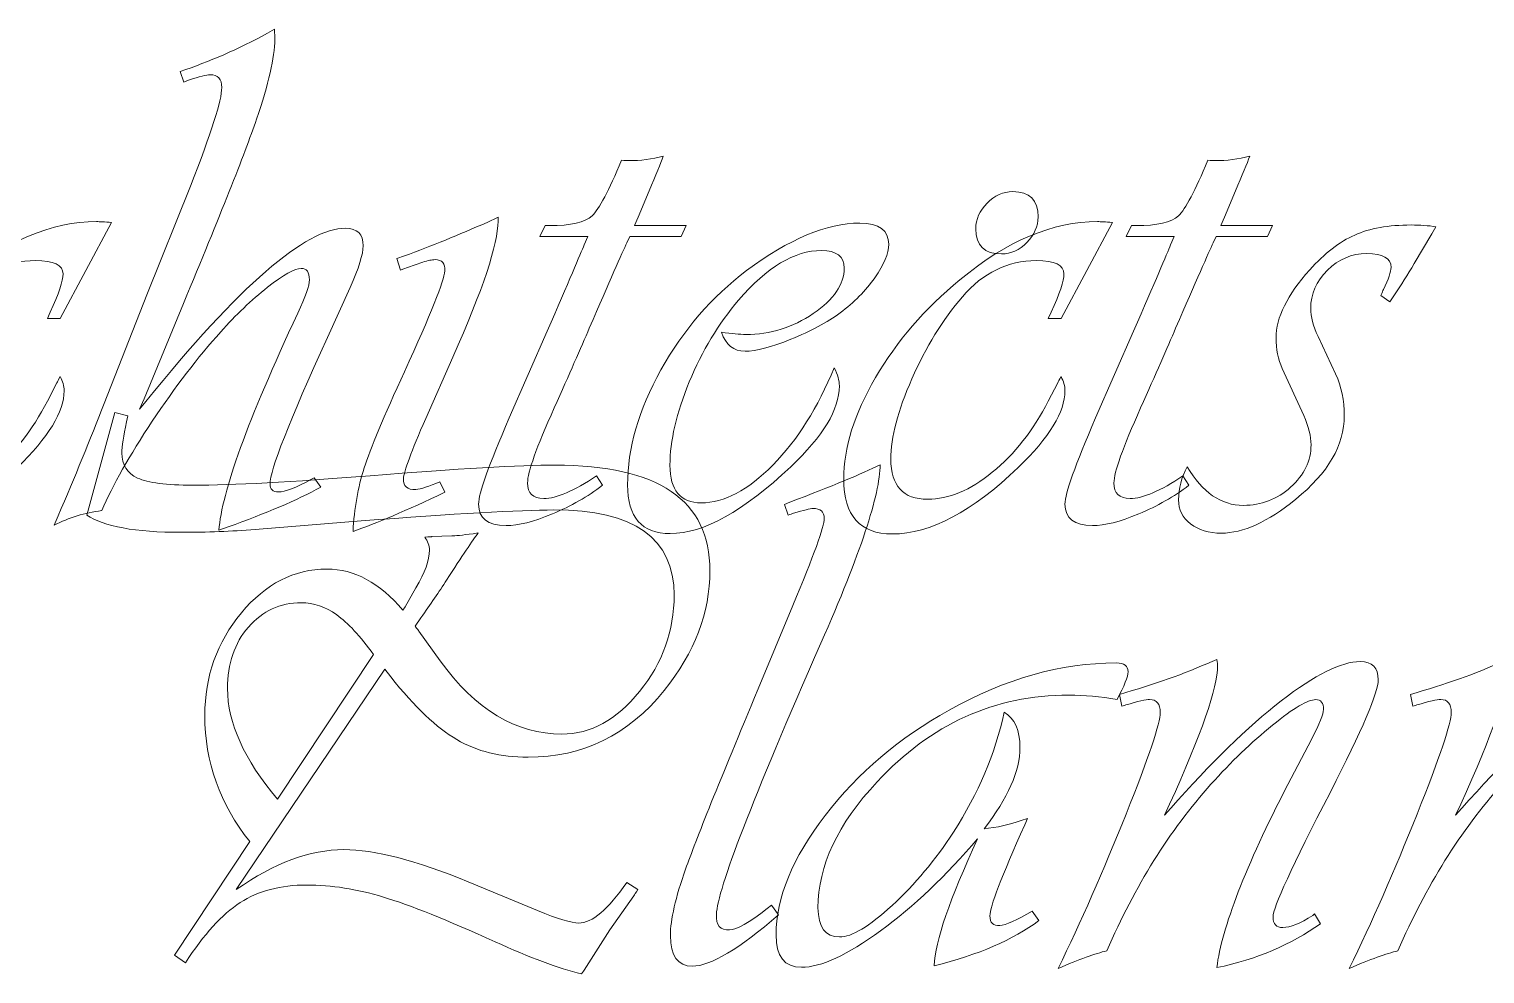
# Model space of a CAD drawing. Extents: x 846 to 947, y 421 to 797.
# Drawn here: x 931.377 to 931.88, y 741.987 to 742.313 of the extents above; entities that cross this region are included whole.
import ezdxf

# ---------------------------------------------------------------- set-up
doc = ezdxf.new("R2010")
doc.units = 0
doc.header["$MEASUREMENT"] = 0
doc.layers.add('Dim', color=252, linetype='CONTINUOUS', lineweight=0)
doc.layers.add('UG-Khartosha', color=252, linetype='CONTINUOUS', lineweight=20)

# ---------------------------------------------------------------- blocks, each defined once
blk = doc.blocks.new('fghty')
at = {"layer": 'UG-Khartosha'}
for points, knots in [([(-279.69381, -82.20987), (-279.69381, -82.20987), (-279.74771, -82.28977), (-279.74771, -82.28977), (-279.74771, -82.28977), (-279.73392, -82.28013), (-279.7209, -82.2753), (-279.70864, -82.2753), (-279.70864, -82.2753), (-279.69752, -82.2753), (-279.68251, -82.27919), (-279.66361, -82.28696), (-279.66361, -82.28696), (-279.66361, -82.28696), (-279.63842, -82.29741), (-279.63842, -82.29741), (-279.63842, -82.29741), (-279.6311, -82.30044), (-279.62613, -82.30193), (-279.62346, -82.30193), (-279.62346, -82.30193), (-279.61862, -82.30193), (-279.61283, -82.29705), (-279.60609, -82.28723), (-279.60609, -82.28723), (-279.60609, -82.28723), (-279.60198, -82.28977), (-279.60198, -82.28977), (-279.60198, -82.28977), (-279.60279, -82.29099), (-279.60329, -82.29176), (-279.60347, -82.29203), (-279.60347, -82.29203), (-279.60347, -82.29203), (-279.6122, -82.30446), (-279.6122, -82.30446), (-279.6122, -82.30446), (-279.6122, -82.30446), (-279.62065, -82.31771), (-279.62065, -82.31771), (-279.62065, -82.31771), (-279.62083, -82.31807), (-279.62147, -82.31893), (-279.62251, -82.32038), (-279.62251, -82.32038), (-279.63083, -82.31834), (-279.64127, -82.31446), (-279.6538, -82.30871), (-279.6538, -82.30871), (-279.6712, -82.30084), (-279.68468, -82.29542), (-279.69431, -82.29253), (-279.69431, -82.29253), (-279.70394, -82.28959), (-279.71321, -82.28814), (-279.72217, -82.28814), (-279.72217, -82.28814), (-279.73162, -82.28814), (-279.73962, -82.29026), (-279.74627, -82.29452), (-279.74627, -82.29452), (-279.75287, -82.29876), (-279.75951, -82.30604), (-279.76612, -82.3164), (-279.76612, -82.3164), (-279.76612, -82.3164), (-279.77009, -82.3136), (-279.77009, -82.3136), (-279.77009, -82.3136), (-279.77009, -82.3136), (-279.74283, -82.2724), (-279.74283, -82.2724), (-279.74283, -82.2724), (-279.75368, -82.25879), (-279.75911, -82.24355), (-279.75911, -82.22669), (-279.75911, -82.22669), (-279.75911, -82.21249), (-279.75468, -82.20005), (-279.74586, -82.18947), (-279.74586, -82.18947), (-279.73704, -82.17885), (-279.72669, -82.17356), (-279.71484, -82.17356), (-279.71484, -82.17356), (-279.7048, -82.17356), (-279.69562, -82.17853), (-279.6873, -82.18852), (-279.6873, -82.18852), (-279.6873, -82.18852), (-279.68649, -82.18721), (-279.68649, -82.18721), (-279.68649, -82.18721), (-279.68649, -82.18721), (-279.68251, -82.18034), (-279.68251, -82.18034), (-279.68251, -82.18034), (-279.67925, -82.17487), (-279.67763, -82.1703), (-279.67763, -82.16668), (-279.67763, -82.16668), (-279.67763, -82.1651), (-279.67822, -82.16352), (-279.67934, -82.16194), (-279.67934, -82.16194), (-279.67767, -82.16185), (-279.67681, -82.1618), (-279.67672, -82.1618), (-279.67672, -82.1618), (-279.67672, -82.1618), (-279.66953, -82.16153), (-279.66953, -82.16153), (-279.66953, -82.16153), (-279.6684, -82.16153), (-279.66578, -82.16126), (-279.66175, -82.16072), (-279.66175, -82.16072), (-279.66175, -82.16072), (-279.6599, -82.16044), (-279.6599, -82.16044), (-279.6599, -82.16044), (-279.66194, -82.16311), (-279.66578, -82.16881), (-279.67143, -82.17754), (-279.67143, -82.17754), (-279.67415, -82.18179), (-279.67722, -82.18636), (-279.6807, -82.19119), (-279.6807, -82.19119), (-279.6807, -82.19119), (-279.68278, -82.19422), (-279.68278, -82.19422), (-279.68278, -82.19422), (-279.68201, -82.19531), (-279.68156, -82.19589), (-279.68147, -82.19608), (-279.68147, -82.19608), (-279.68147, -82.19608), (-279.67378, -82.20679), (-279.67378, -82.20679), (-279.67378, -82.20679), (-279.6609, -82.22456), (-279.64616, -82.23342), (-279.62956, -82.23342), (-279.62956, -82.23342), (-279.61911, -82.23342), (-279.60971, -82.22827), (-279.60139, -82.21791), (-279.60139, -82.21791), (-279.59302, -82.20761), (-279.58887, -82.19594), (-279.58887, -82.18296), (-279.58887, -82.18296), (-279.58887, -82.16239), (-279.60338, -82.15213), (-279.63245, -82.15213), (-279.63245, -82.15213), (-279.64507, -82.15213), (-279.6684, -82.15344), (-279.70241, -82.1561), (-279.70241, -82.1561), (-279.70241, -82.1561), (-279.74084, -82.15918), (-279.74084, -82.15918), (-279.74084, -82.15918), (-279.74939, -82.15986), (-279.75829, -82.16022), (-279.76756, -82.16022), (-279.76756, -82.16022), (-279.78439, -82.16022), (-279.79578, -82.15814), (-279.80188, -82.15398), (-279.80188, -82.15398), (-279.80188, -82.15398), (-279.79171, -82.11677), (-279.79171, -82.11677), (-279.79171, -82.11677), (-279.79171, -82.11677), (-279.78705, -82.11794), (-279.78705, -82.11794), (-279.78705, -82.11794), (-279.78705, -82.11794), (-279.78746, -82.1202), (-279.78746, -82.1202), (-279.78746, -82.1202), (-279.78859, -82.12531), (-279.78918, -82.12906), (-279.78918, -82.13146), (-279.78918, -82.13146), (-279.78918, -82.1358), (-279.78728, -82.13883), (-279.78348, -82.14055), (-279.78348, -82.14055), (-279.77968, -82.14227), (-279.77304, -82.14313), (-279.76349, -82.14313), (-279.76349, -82.14313), (-279.74889, -82.14313), (-279.72746, -82.142), (-279.69911, -82.13969), (-279.69911, -82.13969), (-279.66714, -82.13711), (-279.6448, -82.13585), (-279.63205, -82.13585), (-279.63205, -82.13585), (-279.59461, -82.13585), (-279.57589, -82.1486), (-279.57589, -82.1741), (-279.57589, -82.1741), (-279.57589, -82.18938), (-279.58141, -82.20385), (-279.59244, -82.21755), (-279.59244, -82.21755), (-279.60551, -82.2337), (-279.62201, -82.24179), (-279.64186, -82.24179), (-279.64186, -82.24179), (-279.65185, -82.24179), (-279.66044, -82.23967), (-279.66768, -82.23541), (-279.66768, -82.23541), (-279.67496, -82.23121), (-279.68292, -82.22361), (-279.69169, -82.21262), (-279.69169, -82.21262), (-279.69169, -82.21262), (-279.69381, -82.20987), (-279.69381, -82.20987)], [0, 0, 0, 0, 0.017544, 0.017544, 0.017544, 0.017544, 0.035088, 0.035088, 0.035088, 0.035088, 0.052632, 0.052632, 0.052632, 0.052632, 0.070175, 0.070175, 0.070175, 0.070175, 0.087719, 0.087719, 0.087719, 0.087719, 0.105263, 0.105263, 0.105263, 0.105263, 0.122807, 0.122807, 0.122807, 0.122807, 0.140351, 0.140351, 0.140351, 0.140351, 0.157895, 0.157895, 0.157895, 0.157895, 0.175439, 0.175439, 0.175439, 0.175439, 0.192982, 0.192982, 0.192982, 0.192982, 0.210526, 0.210526, 0.210526, 0.210526, 0.22807, 0.22807, 0.22807, 0.22807, 0.245614, 0.245614, 0.245614, 0.245614, 0.263158, 0.263158, 0.263158, 0.263158, 0.280702, 0.280702, 0.280702, 0.280702, 0.298246, 0.298246, 0.298246, 0.298246, 0.315789, 0.315789, 0.315789, 0.315789, 0.333333, 0.333333, 0.333333, 0.333333, 0.350877, 0.350877, 0.350877, 0.350877, 0.368421, 0.368421, 0.368421, 0.368421, 0.385965, 0.385965, 0.385965, 0.385965, 0.403509, 0.403509, 0.403509, 0.403509, 0.421053, 0.421053, 0.421053, 0.421053, 0.438596, 0.438596, 0.438596, 0.438597, 0.45614, 0.45614, 0.45614, 0.45614, 0.473684, 0.473684, 0.473684, 0.473684, 0.491228, 0.491228, 0.491228, 0.491228, 0.508772, 0.508772, 0.508772, 0.508772, 0.526316, 0.526316, 0.526316, 0.526316, 0.54386, 0.54386, 0.54386, 0.54386, 0.561404, 0.561404, 0.561404, 0.561404, 0.578947, 0.578947, 0.578947, 0.578947, 0.596491, 0.596491, 0.596491, 0.596491, 0.614035, 0.614035, 0.614035, 0.614035, 0.631579, 0.631579, 0.631579, 0.631579, 0.649123, 0.649123, 0.649123, 0.649123, 0.666667, 0.666667, 0.666667, 0.666667, 0.684211, 0.684211, 0.684211, 0.684211, 0.701754, 0.701754, 0.701754, 0.701754, 0.719298, 0.719298, 0.719298, 0.719298, 0.736842, 0.736842, 0.736842, 0.736842, 0.754386, 0.754386, 0.754386, 0.754386, 0.77193, 0.77193, 0.77193, 0.77193, 0.789474, 0.789474, 0.789474, 0.789474, 0.807018, 0.807018, 0.807018, 0.807018, 0.824561, 0.824561, 0.824561, 0.824561, 0.842105, 0.842105, 0.842105, 0.842105, 0.859649, 0.859649, 0.859649, 0.859649, 0.877193, 0.877193, 0.877193, 0.877193, 0.894737, 0.894737, 0.894737, 0.894737, 0.912281, 0.912281, 0.912281, 0.912281, 0.929825, 0.929825, 0.929825, 0.929825, 0.947368, 0.947368, 0.947368, 0.947368, 0.964912, 0.964912, 0.964912, 0.964912, 0.982456, 0.982456, 0.982456, 0.982456, 1, 1, 1, 1]), ([(-280.61851, -82.29904), (-280.61851, -82.29904), (-280.61611, -82.30247), (-280.61611, -82.30247), (-280.61611, -82.30247), (-280.62479, -82.30718), (-280.63601, -82.31197), (-280.6498, -82.3169), (-280.6498, -82.3169), (-280.6498, -82.3169), (-280.6531, -82.31812), (-280.6531, -82.31812), (-280.6531, -82.31812), (-280.6521, -82.30433), (-280.64261, -82.2781), (-280.62452, -82.23939), (-280.62452, -82.23939), (-280.62167, -82.23342), (-280.62027, -82.22935), (-280.62027, -82.22723), (-280.62027, -82.22723), (-280.62027, -82.22447), (-280.62127, -82.22312), (-280.6233, -82.22312), (-280.6233, -82.22312), (-280.6256, -82.22312), (-280.62967, -82.22542), (-280.63551, -82.22999), (-280.63551, -82.22999), (-280.64134, -82.2346), (-280.64699, -82.23998), (-280.65246, -82.24618), (-280.65246, -82.24618), (-280.66074, -82.25535), (-280.66901, -82.26616), (-280.67729, -82.27855), (-280.67729, -82.27855), (-280.68552, -82.29099), (-280.69162, -82.30175), (-280.6956, -82.31097), (-280.6956, -82.31097), (-280.7018, -82.31174), (-280.70754, -82.3135), (-280.71283, -82.31626), (-280.71283, -82.31626), (-280.71283, -82.31626), (-280.71138, -82.31283), (-280.71138, -82.31283), (-280.71138, -82.31283), (-280.70537, -82.29876), (-280.69981, -82.2852), (-280.6947, -82.27213), (-280.6947, -82.27213), (-280.6947, -82.27213), (-280.67919, -82.23266), (-280.67919, -82.23266), (-280.67919, -82.23266), (-280.67919, -82.23266), (-280.66341, -82.19332), (-280.66341, -82.19332), (-280.66341, -82.19332), (-280.65586, -82.17396), (-280.65206, -82.16203), (-280.65206, -82.15755), (-280.65206, -82.15755), (-280.65206, -82.15443), (-280.65346, -82.15289), (-280.65631, -82.15289), (-280.65631, -82.15289), (-280.65762, -82.15289), (-280.66019, -82.15357), (-280.66408, -82.15488), (-280.66408, -82.15488), (-280.66408, -82.15488), (-280.6658, -82.15556), (-280.6658, -82.15556), (-280.6658, -82.15556), (-280.6658, -82.15556), (-280.66711, -82.15172), (-280.66711, -82.15172), (-280.66711, -82.15172), (-280.65663, -82.14819), (-280.64609, -82.14358), (-280.63546, -82.13783), (-280.63546, -82.13783), (-280.63546, -82.13783), (-280.63293, -82.13634), (-280.63293, -82.13634), (-280.63293, -82.13634), (-280.63288, -82.13802), (-280.63284, -82.13928), (-280.63284, -82.14005), (-280.63284, -82.14005), (-280.63284, -82.14661), (-280.63506, -82.15624), (-280.63944, -82.16899), (-280.63944, -82.16899), (-280.64387, -82.18179), (-280.65269, -82.20403), (-280.66594, -82.23582), (-280.66594, -82.23582), (-280.66594, -82.23582), (-280.68023, -82.27041), (-280.68023, -82.27041), (-280.68023, -82.27041), (-280.68023, -82.27041), (-280.68186, -82.27412), (-280.68186, -82.27412), (-280.68186, -82.27412), (-280.68186, -82.27412), (-280.67959, -82.27136), (-280.67959, -82.27136), (-280.67959, -82.27136), (-280.64577, -82.22949), (-280.62163, -82.20856), (-280.60716, -82.20856), (-280.60716, -82.20856), (-280.60291, -82.20856), (-280.60078, -82.21068), (-280.60078, -82.21493), (-280.60078, -82.21493), (-280.60078, -82.21801), (-280.60236, -82.22303), (-280.60553, -82.23003), (-280.60553, -82.23003), (-280.60553, -82.23003), (-280.61376, -82.24817), (-280.61376, -82.24817), (-280.61376, -82.24817), (-280.62764, -82.27873), (-280.63456, -82.29641), (-280.63456, -82.3013), (-280.63456, -82.3013), (-280.63456, -82.30324), (-280.63356, -82.30419), (-280.63153, -82.30419), (-280.63153, -82.30419), (-280.62913, -82.30419), (-280.6252, -82.3027), (-280.61973, -82.29971), (-280.61973, -82.29971), (-280.61973, -82.29971), (-280.61851, -82.29904), (-280.61851, -82.29904)], [0, 0, 0, 0, 0.027778, 0.027778, 0.027778, 0.027778, 0.055556, 0.055556, 0.055556, 0.055556, 0.083333, 0.083333, 0.083333, 0.083333, 0.111111, 0.111111, 0.111111, 0.111111, 0.138889, 0.138889, 0.138889, 0.138889, 0.166667, 0.166667, 0.166667, 0.166667, 0.194444, 0.194444, 0.194444, 0.194444, 0.222222, 0.222222, 0.222222, 0.222222, 0.25, 0.25, 0.25, 0.25, 0.277778, 0.277778, 0.277778, 0.277778, 0.305556, 0.305556, 0.305556, 0.305556, 0.333333, 0.333333, 0.333333, 0.333333, 0.361111, 0.361111, 0.361111, 0.361111, 0.388889, 0.388889, 0.388889, 0.388889, 0.416667, 0.416667, 0.416667, 0.416667, 0.444444, 0.444444, 0.444444, 0.444444, 0.472222, 0.472222, 0.472222, 0.472222, 0.5, 0.5, 0.5, 0.5, 0.527778, 0.527778, 0.527778, 0.527778, 0.555556, 0.555556, 0.555556, 0.555556, 0.583333, 0.583333, 0.583333, 0.583333, 0.611111, 0.611111, 0.611111, 0.611111, 0.638889, 0.638889, 0.638889, 0.638889, 0.666667, 0.666667, 0.666667, 0.666667, 0.694444, 0.694444, 0.694444, 0.694444, 0.722222, 0.722222, 0.722222, 0.722222, 0.75, 0.75, 0.75, 0.75, 0.777778, 0.777778, 0.777778, 0.777778, 0.805556, 0.805556, 0.805556, 0.805556, 0.833333, 0.833333, 0.833333, 0.833333, 0.861111, 0.861111, 0.861111, 0.861111, 0.888889, 0.888889, 0.888889, 0.888889, 0.916667, 0.916667, 0.916667, 0.916667, 0.944444, 0.944444, 0.944444, 0.944444, 0.972222, 0.972222, 0.972222, 0.972222, 1, 1, 1, 1]), ([(-279.51417, -82.13571), (-279.51417, -82.14647), (-279.52131, -82.16804), (-279.53564, -82.20046), (-279.53564, -82.20046), (-279.56047, -82.25689), (-279.57308, -82.28968), (-279.57354, -82.29876), (-279.57354, -82.29876), (-279.57372, -82.30274), (-279.57214, -82.30464), (-279.56874, -82.30446), (-279.56874, -82.30446), (-279.56621, -82.30437), (-279.56164, -82.30175), (-279.55509, -82.29664), (-279.55509, -82.29664), (-279.55509, -82.29664), (-279.55351, -82.29546), (-279.55351, -82.29546), (-279.55351, -82.29546), (-279.55351, -82.29546), (-279.55097, -82.2989), (-279.55097, -82.2989), (-279.55097, -82.2989), (-279.56522, -82.31133), (-279.57566, -82.31757), (-279.58226, -82.31757), (-279.58226, -82.31757), (-279.58755, -82.31757), (-279.59022, -82.31387), (-279.59022, -82.30645), (-279.59022, -82.30645), (-279.59022, -82.30071), (-279.58837, -82.29266), (-279.58471, -82.28235), (-279.58471, -82.28235), (-279.58104, -82.27199), (-279.57227, -82.25025), (-279.55843, -82.21701), (-279.55843, -82.21701), (-279.55843, -82.21701), (-279.54582, -82.18681), (-279.54582, -82.18681), (-279.54582, -82.18681), (-279.53822, -82.16872), (-279.53442, -82.15818), (-279.53442, -82.15515), (-279.53442, -82.15515), (-279.53442, -82.15276), (-279.53578, -82.15158), (-279.53854, -82.15158), (-279.53854, -82.15158), (-279.53949, -82.15158), (-279.54184, -82.15217), (-279.54555, -82.1533), (-279.54555, -82.1533), (-279.546, -82.15348), (-279.54668, -82.15371), (-279.54754, -82.15398), (-279.54754, -82.15398), (-279.54754, -82.15398), (-279.54889, -82.15014), (-279.54889, -82.15014), (-279.54889, -82.15014), (-279.54889, -82.15014), (-279.5469, -82.14932), (-279.5469, -82.14932), (-279.5469, -82.14932), (-279.53162, -82.14353), (-279.52072, -82.13897), (-279.51417, -82.13571)], [0, 0, 0, 0, 0.055556, 0.055556, 0.055556, 0.055556, 0.111111, 0.111111, 0.111111, 0.111111, 0.166667, 0.166667, 0.166667, 0.166667, 0.222222, 0.222222, 0.222222, 0.222222, 0.277778, 0.277778, 0.277778, 0.277778, 0.333333, 0.333333, 0.333333, 0.333333, 0.388889, 0.388889, 0.388889, 0.388889, 0.444444, 0.444444, 0.444444, 0.444444, 0.5, 0.5, 0.5, 0.5, 0.555556, 0.555556, 0.555556, 0.555556, 0.611111, 0.611111, 0.611111, 0.611111, 0.666667, 0.666667, 0.666667, 0.666667, 0.722222, 0.722222, 0.722222, 0.722222, 0.777778, 0.777778, 0.777778, 0.777778, 0.833333, 0.833333, 0.833333, 0.833333, 0.888889, 0.888889, 0.888889, 0.888889, 0.944444, 0.944444, 0.944444, 0.944444, 1, 1, 1, 1]), ([(-280.48367, -82.20761), (-280.48367, -82.20761), (-280.48538, -82.21159), (-280.48538, -82.21159), (-280.48538, -82.21159), (-280.48538, -82.21159), (-280.50406, -82.21159), (-280.50406, -82.21159), (-280.50406, -82.21159), (-280.50406, -82.21159), (-280.50515, -82.21385), (-280.50515, -82.21385), (-280.50515, -82.21385), (-280.50682, -82.21737), (-280.51134, -82.22773), (-280.51875, -82.24482), (-280.51875, -82.24482), (-280.52179, -82.25183), (-280.52599, -82.26146), (-280.53146, -82.27372), (-280.53146, -82.27372), (-280.53793, -82.28805), (-280.54114, -82.29709), (-280.54114, -82.30089), (-280.54114, -82.30089), (-280.54114, -82.30469), (-280.53919, -82.30659), (-280.5353, -82.30659), (-280.5353, -82.30659), (-280.53065, -82.30659), (-280.52423, -82.30383), (-280.51613, -82.29836), (-280.51613, -82.29836), (-280.51613, -82.29836), (-280.51401, -82.3018), (-280.51401, -82.3018), (-280.51401, -82.3018), (-280.5193, -82.30587), (-280.52536, -82.30934), (-280.53214, -82.31215), (-280.53214, -82.31215), (-280.53897, -82.315), (-280.54458, -82.3164), (-280.54896, -82.3164), (-280.54896, -82.3164), (-280.55561, -82.3164), (-280.55891, -82.31378), (-280.55891, -82.30858), (-280.55891, -82.30858), (-280.55891, -82.30487), (-280.5552, -82.29447), (-280.54779, -82.27733), (-280.54779, -82.27733), (-280.54779, -82.27733), (-280.53399, -82.24591), (-280.53399, -82.24591), (-280.53399, -82.24591), (-280.52631, -82.22813), (-280.52188, -82.21774), (-280.52061, -82.21461), (-280.52061, -82.21461), (-280.52061, -82.21461), (-280.5193, -82.21159), (-280.5193, -82.21159), (-280.5193, -82.21159), (-280.5193, -82.21159), (-280.53666, -82.21159), (-280.53666, -82.21159), (-280.53666, -82.21159), (-280.53666, -82.21159), (-280.53481, -82.20761), (-280.53481, -82.20761), (-280.53481, -82.20761), (-280.53481, -82.20761), (-280.53309, -82.20761), (-280.53309, -82.20761), (-280.53309, -82.20761), (-280.52549, -82.20761), (-280.52038, -82.20643), (-280.51776, -82.20403), (-280.51776, -82.20403), (-280.51518, -82.20164), (-280.51161, -82.19495), (-280.50709, -82.18391), (-280.50709, -82.18391), (-280.50578, -82.184), (-280.50492, -82.18405), (-280.50447, -82.18405), (-280.50447, -82.18405), (-280.50022, -82.18405), (-280.49601, -82.18351), (-280.4919, -82.18247), (-280.4919, -82.18247), (-280.49285, -82.185), (-280.49456, -82.1892), (-280.49705, -82.19504), (-280.49705, -82.19504), (-280.49705, -82.19504), (-280.50103, -82.20458), (-280.50103, -82.20458), (-280.50103, -82.20458), (-280.50103, -82.20458), (-280.50234, -82.20761), (-280.50234, -82.20761), (-280.50234, -82.20761), (-280.50234, -82.20761), (-280.48367, -82.20761), (-280.48367, -82.20761)], [0, 0, 0, 0, 0.037037, 0.037037, 0.037037, 0.037037, 0.074074, 0.074074, 0.074074, 0.074074, 0.111111, 0.111111, 0.111111, 0.111111, 0.148148, 0.148148, 0.148148, 0.148148, 0.185185, 0.185185, 0.185185, 0.185185, 0.222222, 0.222222, 0.222222, 0.222222, 0.259259, 0.259259, 0.259259, 0.259259, 0.296296, 0.296296, 0.296296, 0.296296, 0.333333, 0.333333, 0.333333, 0.333333, 0.37037, 0.37037, 0.37037, 0.37037, 0.407407, 0.407407, 0.407407, 0.407407, 0.444444, 0.444444, 0.444444, 0.444444, 0.481481, 0.481481, 0.481481, 0.481481, 0.518519, 0.518519, 0.518519, 0.518519, 0.555556, 0.555556, 0.555556, 0.555556, 0.592593, 0.592593, 0.592593, 0.592593, 0.62963, 0.62963, 0.62963, 0.62963, 0.666667, 0.666667, 0.666667, 0.666667, 0.703704, 0.703704, 0.703704, 0.703704, 0.740741, 0.740741, 0.740741, 0.740741, 0.777778, 0.777778, 0.777778, 0.777778, 0.814815, 0.814815, 0.814815, 0.814815, 0.851852, 0.851852, 0.851852, 0.851852, 0.888889, 0.888889, 0.888889, 0.888889, 0.925926, 0.925926, 0.925926, 0.925926, 0.962963, 0.962963, 0.962963, 0.962963, 1, 1, 1, 1]), ([(-280.27097, -82.20761), (-280.27097, -82.20761), (-280.27269, -82.21159), (-280.27269, -82.21159), (-280.27269, -82.21159), (-280.27269, -82.21159), (-280.29136, -82.21159), (-280.29136, -82.21159), (-280.29136, -82.21159), (-280.29136, -82.21159), (-280.29245, -82.21385), (-280.29245, -82.21385), (-280.29245, -82.21385), (-280.29412, -82.21737), (-280.29864, -82.22773), (-280.30606, -82.24482), (-280.30606, -82.24482), (-280.30909, -82.25183), (-280.31329, -82.26146), (-280.31876, -82.27372), (-280.31876, -82.27372), (-280.32523, -82.28805), (-280.32844, -82.29709), (-280.32844, -82.30089), (-280.32844, -82.30089), (-280.32844, -82.30469), (-280.3265, -82.30659), (-280.32261, -82.30659), (-280.32261, -82.30659), (-280.31795, -82.30659), (-280.31153, -82.30383), (-280.30343, -82.29836), (-280.30343, -82.29836), (-280.30343, -82.29836), (-280.30131, -82.3018), (-280.30131, -82.3018), (-280.30131, -82.3018), (-280.3066, -82.30587), (-280.31266, -82.30934), (-280.31944, -82.31215), (-280.31944, -82.31215), (-280.32627, -82.315), (-280.33188, -82.3164), (-280.33626, -82.3164), (-280.33626, -82.3164), (-280.34291, -82.3164), (-280.34621, -82.31378), (-280.34621, -82.30858), (-280.34621, -82.30858), (-280.34621, -82.30487), (-280.3425, -82.29447), (-280.33509, -82.27733), (-280.33509, -82.27733), (-280.33509, -82.27733), (-280.3213, -82.24591), (-280.3213, -82.24591), (-280.3213, -82.24591), (-280.31361, -82.22813), (-280.30918, -82.21774), (-280.30791, -82.21461), (-280.30791, -82.21461), (-280.30791, -82.21461), (-280.3066, -82.21159), (-280.3066, -82.21159), (-280.3066, -82.21159), (-280.3066, -82.21159), (-280.32396, -82.21159), (-280.32396, -82.21159), (-280.32396, -82.21159), (-280.32396, -82.21159), (-280.32211, -82.20761), (-280.32211, -82.20761), (-280.32211, -82.20761), (-280.32211, -82.20761), (-280.32039, -82.20761), (-280.32039, -82.20761), (-280.32039, -82.20761), (-280.31279, -82.20761), (-280.30768, -82.20643), (-280.30506, -82.20403), (-280.30506, -82.20403), (-280.30249, -82.20164), (-280.29891, -82.19495), (-280.29439, -82.18391), (-280.29439, -82.18391), (-280.29308, -82.184), (-280.29222, -82.18405), (-280.29177, -82.18405), (-280.29177, -82.18405), (-280.28752, -82.18405), (-280.28331, -82.18351), (-280.2792, -82.18247), (-280.2792, -82.18247), (-280.28015, -82.185), (-280.28187, -82.1892), (-280.28435, -82.19504), (-280.28435, -82.19504), (-280.28435, -82.19504), (-280.28833, -82.20458), (-280.28833, -82.20458), (-280.28833, -82.20458), (-280.28833, -82.20458), (-280.28964, -82.20761), (-280.28964, -82.20761), (-280.28964, -82.20761), (-280.28964, -82.20761), (-280.27097, -82.20761), (-280.27097, -82.20761)], [0, 0, 0, 0, 0.037037, 0.037037, 0.037037, 0.037037, 0.074074, 0.074074, 0.074074, 0.074074, 0.111111, 0.111111, 0.111111, 0.111111, 0.148148, 0.148148, 0.148148, 0.148148, 0.185185, 0.185185, 0.185185, 0.185185, 0.222222, 0.222222, 0.222222, 0.222222, 0.259259, 0.259259, 0.259259, 0.259259, 0.296296, 0.296296, 0.296296, 0.296296, 0.333333, 0.333333, 0.333333, 0.333333, 0.37037, 0.37037, 0.37037, 0.37037, 0.407407, 0.407407, 0.407407, 0.407407, 0.444444, 0.444444, 0.444444, 0.444444, 0.481481, 0.481481, 0.481481, 0.481481, 0.518519, 0.518519, 0.518519, 0.518519, 0.555556, 0.555556, 0.555556, 0.555556, 0.592593, 0.592593, 0.592593, 0.592593, 0.62963, 0.62963, 0.62963, 0.62963, 0.666667, 0.666667, 0.666667, 0.666667, 0.703704, 0.703704, 0.703704, 0.703704, 0.740741, 0.740741, 0.740741, 0.740741, 0.777778, 0.777778, 0.777778, 0.777778, 0.814815, 0.814815, 0.814815, 0.814815, 0.851852, 0.851852, 0.851852, 0.851852, 0.888889, 0.888889, 0.888889, 0.888889, 0.925926, 0.925926, 0.925926, 0.925926, 0.962963, 0.962963, 0.962963, 0.962963, 1, 1, 1, 1]), ([(-279.69788, -82.20458), (-279.70277, -82.19784), (-279.7072, -82.19305), (-279.71127, -82.19015), (-279.71127, -82.19015), (-279.71534, -82.18721), (-279.71963, -82.18577), (-279.72411, -82.18577), (-279.72411, -82.18577), (-279.7318, -82.18577), (-279.73817, -82.18871), (-279.74328, -82.19458), (-279.74328, -82.19458), (-279.74835, -82.20046), (-279.75088, -82.20788), (-279.75088, -82.21688), (-279.75088, -82.21688), (-279.75088, -82.22926), (-279.74482, -82.24265), (-279.73275, -82.25703), (-279.73275, -82.25703), (-279.73275, -82.25703), (-279.69788, -82.20458), (-279.69788, -82.20458)], [0, 0, 0, 0, 0.166667, 0.166667, 0.166667, 0.166667, 0.333333, 0.333333, 0.333333, 0.333333, 0.5, 0.5, 0.5, 0.5, 0.666667, 0.666667, 0.666667, 0.666667, 0.833333, 0.833333, 0.833333, 0.833333, 1, 1, 1, 1]), ([(-280.36509, -82.19528), (-280.35899, -82.19528), (-280.35595, -82.19833), (-280.35595, -82.20442), (-280.35595, -82.20442), (-280.35595, -82.20787), (-280.3573, -82.21092), (-280.36001, -82.21369), (-280.36001, -82.21369), (-280.36272, -82.21647), (-280.36583, -82.21789), (-280.36922, -82.21789), (-280.36922, -82.21789), (-280.37544, -82.21789), (-280.37855, -82.21484), (-280.37855, -82.20875), (-280.37855, -82.20875), (-280.37855, -82.2053), (-280.3772, -82.20226), (-280.37449, -82.19948), (-280.37449, -82.19948), (-280.37179, -82.1967), (-280.36867, -82.19528), (-280.36509, -82.19528)], [0, 0, 0, 0, 0.166667, 0.166667, 0.166667, 0.166667, 0.333333, 0.333333, 0.333333, 0.333333, 0.5, 0.5, 0.5, 0.5, 0.666667, 0.666667, 0.666667, 0.666667, 0.833333, 0.833333, 0.833333, 0.833333, 1, 1, 1, 1]), ([(-280.69203, -82.20643), (-280.69203, -82.20643), (-280.7107, -82.24129), (-280.7107, -82.24129), (-280.7107, -82.24129), (-280.7107, -82.24129), (-280.71532, -82.24129), (-280.71532, -82.24129), (-280.71532, -82.24129), (-280.71532, -82.24129), (-280.71427, -82.23903), (-280.71427, -82.23903), (-280.71427, -82.23903), (-280.71115, -82.2323), (-280.70962, -82.22764), (-280.70962, -82.22511), (-280.70962, -82.22511), (-280.70962, -82.22189), (-280.71296, -82.22031), (-280.7197, -82.22031), (-280.7197, -82.22031), (-280.73001, -82.22031), (-280.73896, -82.2247), (-280.74647, -82.23342), (-280.74647, -82.23342), (-280.75361, -82.24175), (-280.75972, -82.25165), (-280.76478, -82.26318), (-280.76478, -82.26318), (-280.76989, -82.27471), (-280.77242, -82.28443), (-280.77242, -82.2923), (-280.77242, -82.2923), (-280.77242, -82.30202), (-280.76795, -82.30686), (-280.75904, -82.30686), (-280.75904, -82.30686), (-280.75144, -82.30686), (-280.74362, -82.3036), (-280.73562, -82.29705), (-280.73562, -82.29705), (-280.72757, -82.29054), (-280.72079, -82.2819), (-280.71532, -82.27123), (-280.71532, -82.27123), (-280.71532, -82.27123), (-280.71188, -82.26462), (-280.71188, -82.26462), (-280.71188, -82.26462), (-280.7117, -82.26426), (-280.71129, -82.26349), (-280.7107, -82.26237), (-280.7107, -82.26237), (-280.70975, -82.26404), (-280.70926, -82.26576), (-280.70926, -82.26752), (-280.70926, -82.26752), (-280.70926, -82.27512), (-280.71491, -82.28439), (-280.72621, -82.29533), (-280.72621, -82.29533), (-280.7429, -82.31138), (-280.75814, -82.31943), (-280.77188, -82.31943), (-280.77188, -82.31943), (-280.78364, -82.31943), (-280.78952, -82.31283), (-280.78952, -82.29958), (-280.78952, -82.29958), (-280.78952, -82.28818), (-280.78567, -82.27589), (-280.77799, -82.26272), (-280.77799, -82.26272), (-280.7703, -82.24957), (-280.76013, -82.23772), (-280.74737, -82.22723), (-280.74737, -82.22723), (-280.73033, -82.21317), (-280.71369, -82.20616), (-280.69746, -82.20616), (-280.69746, -82.20616), (-280.69637, -82.20616), (-280.69456, -82.20625), (-280.69203, -82.20643)], [0, 0, 0, 0, 0.047619, 0.047619, 0.047619, 0.047619, 0.095238, 0.095238, 0.095238, 0.095238, 0.142857, 0.142857, 0.142857, 0.142857, 0.190476, 0.190476, 0.190476, 0.190476, 0.238095, 0.238095, 0.238095, 0.238095, 0.285714, 0.285714, 0.285714, 0.285714, 0.333333, 0.333333, 0.333333, 0.333333, 0.380952, 0.380952, 0.380952, 0.380952, 0.428571, 0.428571, 0.428571, 0.428571, 0.47619, 0.47619, 0.47619, 0.47619, 0.52381, 0.52381, 0.52381, 0.52381, 0.571429, 0.571429, 0.571429, 0.571429, 0.619048, 0.619048, 0.619048, 0.619048, 0.666667, 0.666667, 0.666667, 0.666667, 0.714286, 0.714286, 0.714286, 0.714286, 0.761905, 0.761905, 0.761905, 0.761905, 0.809524, 0.809524, 0.809524, 0.809524, 0.857143, 0.857143, 0.857143, 0.857143, 0.904762, 0.904762, 0.904762, 0.904762, 0.952381, 0.952381, 0.952381, 0.952381, 1, 1, 1, 1]), ([(-280.55186, -82.20458), (-280.55186, -82.20458), (-280.55186, -82.20602), (-280.55186, -82.20602), (-280.55186, -82.20602), (-280.55186, -82.21435), (-280.55733, -82.23076), (-280.56827, -82.25531), (-280.56827, -82.25531), (-280.56827, -82.25531), (-280.57808, -82.27756), (-280.57808, -82.27756), (-280.57808, -82.27756), (-280.58333, -82.28949), (-280.58599, -82.29677), (-280.58617, -82.29944), (-280.58617, -82.29944), (-280.58626, -82.3022), (-280.58477, -82.30347), (-280.58165, -82.30329), (-280.58165, -82.30329), (-280.57989, -82.3032), (-280.577, -82.30225), (-280.57293, -82.30048), (-280.57293, -82.30048), (-280.57293, -82.30048), (-280.57121, -82.30433), (-280.57121, -82.30433), (-280.57121, -82.30433), (-280.58509, -82.31097), (-280.59617, -82.31568), (-280.60444, -82.31853), (-280.60444, -82.31853), (-280.60404, -82.3102), (-280.60268, -82.30256), (-280.60042, -82.29551), (-280.60042, -82.29551), (-280.59816, -82.2885), (-280.59327, -82.27688), (-280.58577, -82.2606), (-280.58577, -82.2606), (-280.57623, -82.23976), (-280.57139, -82.22759), (-280.57121, -82.22406), (-280.57121, -82.22406), (-280.57103, -82.22131), (-280.57216, -82.21995), (-280.57464, -82.21995), (-280.57464, -82.21995), (-280.57582, -82.21995), (-280.57731, -82.22027), (-280.57917, -82.22086), (-280.57917, -82.22086), (-280.57917, -82.22086), (-280.58473, -82.22284), (-280.58473, -82.22284), (-280.58473, -82.22284), (-280.58509, -82.22294), (-280.5859, -82.22325), (-280.58726, -82.22379), (-280.58726, -82.22379), (-280.58726, -82.22379), (-280.58857, -82.21954), (-280.58857, -82.21954), (-280.58857, -82.21954), (-280.58857, -82.21954), (-280.58577, -82.21859), (-280.58577, -82.21859), (-280.58577, -82.21859), (-280.576, -82.21498), (-280.56601, -82.21091), (-280.55584, -82.20643), (-280.55584, -82.20643), (-280.55584, -82.20643), (-280.55186, -82.20458), (-280.55186, -82.20458)], [0, 0, 0, 0, 0.052632, 0.052632, 0.052632, 0.052632, 0.105263, 0.105263, 0.105263, 0.105263, 0.157895, 0.157895, 0.157895, 0.157895, 0.210526, 0.210526, 0.210526, 0.210526, 0.263158, 0.263158, 0.263158, 0.263158, 0.315789, 0.315789, 0.315789, 0.315789, 0.368421, 0.368421, 0.368421, 0.368421, 0.421053, 0.421053, 0.421053, 0.421053, 0.473684, 0.473684, 0.473684, 0.473684, 0.526316, 0.526316, 0.526316, 0.526316, 0.578947, 0.578947, 0.578947, 0.578947, 0.631579, 0.631579, 0.631579, 0.631579, 0.684211, 0.684211, 0.684211, 0.684211, 0.736842, 0.736842, 0.736842, 0.736842, 0.789474, 0.789474, 0.789474, 0.789474, 0.842105, 0.842105, 0.842105, 0.842105, 0.894737, 0.894737, 0.894737, 0.894737, 0.947368, 0.947368, 0.947368, 0.947368, 1, 1, 1, 1]), ([(-280.32898, -82.20643), (-280.32898, -82.20643), (-280.34765, -82.24129), (-280.34765, -82.24129), (-280.34765, -82.24129), (-280.34765, -82.24129), (-280.35227, -82.24129), (-280.35227, -82.24129), (-280.35227, -82.24129), (-280.35227, -82.24129), (-280.35123, -82.23903), (-280.35123, -82.23903), (-280.35123, -82.23903), (-280.34811, -82.2323), (-280.34657, -82.22764), (-280.34657, -82.22511), (-280.34657, -82.22511), (-280.34657, -82.22189), (-280.34992, -82.22031), (-280.35665, -82.22031), (-280.35665, -82.22031), (-280.36696, -82.22031), (-280.37592, -82.2247), (-280.38342, -82.23342), (-280.38342, -82.23342), (-280.39057, -82.24175), (-280.39667, -82.25165), (-280.40173, -82.26318), (-280.40173, -82.26318), (-280.40685, -82.27471), (-280.40938, -82.28443), (-280.40938, -82.2923), (-280.40938, -82.2923), (-280.40938, -82.30202), (-280.4049, -82.30686), (-280.39599, -82.30686), (-280.39599, -82.30686), (-280.38839, -82.30686), (-280.38057, -82.3036), (-280.37257, -82.29705), (-280.37257, -82.29705), (-280.36452, -82.29054), (-280.35774, -82.2819), (-280.35227, -82.27123), (-280.35227, -82.27123), (-280.35227, -82.27123), (-280.34883, -82.26462), (-280.34883, -82.26462), (-280.34883, -82.26462), (-280.34865, -82.26426), (-280.34824, -82.26349), (-280.34765, -82.26237), (-280.34765, -82.26237), (-280.34671, -82.26404), (-280.34621, -82.26576), (-280.34621, -82.26752), (-280.34621, -82.26752), (-280.34621, -82.27512), (-280.35186, -82.28439), (-280.36316, -82.29533), (-280.36316, -82.29533), (-280.37985, -82.31138), (-280.39509, -82.31943), (-280.40884, -82.31943), (-280.40884, -82.31943), (-280.42059, -82.31943), (-280.42647, -82.31283), (-280.42647, -82.29958), (-280.42647, -82.29958), (-280.42647, -82.28818), (-280.42263, -82.27589), (-280.41494, -82.26272), (-280.41494, -82.26272), (-280.40725, -82.24957), (-280.39708, -82.23772), (-280.38433, -82.22723), (-280.38433, -82.22723), (-280.36728, -82.21317), (-280.35064, -82.20616), (-280.33441, -82.20616), (-280.33441, -82.20616), (-280.33332, -82.20616), (-280.33151, -82.20625), (-280.32898, -82.20643)], [0, 0, 0, 0, 0.047619, 0.047619, 0.047619, 0.047619, 0.095238, 0.095238, 0.095238, 0.095238, 0.142857, 0.142857, 0.142857, 0.142857, 0.190476, 0.190476, 0.190476, 0.190476, 0.238095, 0.238095, 0.238095, 0.238095, 0.285714, 0.285714, 0.285714, 0.285714, 0.333333, 0.333333, 0.333333, 0.333333, 0.380952, 0.380952, 0.380952, 0.380952, 0.428571, 0.428571, 0.428571, 0.428571, 0.47619, 0.47619, 0.47619, 0.47619, 0.52381, 0.52381, 0.52381, 0.52381, 0.571429, 0.571429, 0.571429, 0.571429, 0.619048, 0.619048, 0.619048, 0.619048, 0.666667, 0.666667, 0.666667, 0.666667, 0.714286, 0.714286, 0.714286, 0.714286, 0.761905, 0.761905, 0.761905, 0.761905, 0.809524, 0.809524, 0.809524, 0.809524, 0.857143, 0.857143, 0.857143, 0.857143, 0.904762, 0.904762, 0.904762, 0.904762, 0.952381, 0.952381, 0.952381, 0.952381, 1, 1, 1, 1]), ([(-279.35654, -82.29863), (-279.35654, -82.29863), (-279.35442, -82.3022), (-279.35442, -82.3022), (-279.35442, -82.3022), (-279.36504, -82.3098), (-279.37757, -82.31509), (-279.39203, -82.31812), (-279.39203, -82.31812), (-279.39018, -82.30356), (-279.38164, -82.28145), (-279.36631, -82.25174), (-279.36631, -82.25174), (-279.36631, -82.25174), (-279.35772, -82.23532), (-279.35772, -82.23532), (-279.35772, -82.23532), (-279.35478, -82.22967), (-279.35333, -82.22605), (-279.35333, -82.22447), (-279.35333, -82.22447), (-279.35333, -82.22208), (-279.35428, -82.2209), (-279.35622, -82.2209), (-279.35622, -82.2209), (-279.35898, -82.2209), (-279.36418, -82.22397), (-279.37182, -82.23017), (-279.37182, -82.23017), (-279.37946, -82.23637), (-279.38693, -82.24351), (-279.39416, -82.2516), (-279.39416, -82.2516), (-279.40917, -82.26838), (-279.42174, -82.28855), (-279.43192, -82.31201), (-279.43192, -82.31201), (-279.43608, -82.31301), (-279.44196, -82.31509), (-279.44955, -82.31839), (-279.44955, -82.31839), (-279.44141, -82.30175), (-279.43323, -82.28312), (-279.42495, -82.26241), (-279.42495, -82.26241), (-279.41668, -82.2417), (-279.41256, -82.2294), (-279.41256, -82.2256), (-279.41256, -82.2256), (-279.41256, -82.22244), (-279.41383, -82.22086), (-279.41641, -82.22086), (-279.41641, -82.22086), (-279.41772, -82.22086), (-279.42061, -82.22153), (-279.42504, -82.22284), (-279.42504, -82.22284), (-279.4254, -82.22294), (-279.42586, -82.22307), (-279.42649, -82.22325), (-279.42649, -82.22325), (-279.42649, -82.22325), (-279.4273, -82.219), (-279.4273, -82.219), (-279.4273, -82.219), (-279.41491, -82.21547), (-279.40375, -82.2115), (-279.39375, -82.20707), (-279.39375, -82.20707), (-279.39375, -82.20707), (-279.39203, -82.2063), (-279.39203, -82.2063), (-279.39203, -82.2063), (-279.39186, -82.20743), (-279.39176, -82.20824), (-279.39176, -82.20869), (-279.39176, -82.20869), (-279.39176, -82.21651), (-279.39755, -82.23329), (-279.40913, -82.25888), (-279.40913, -82.25888), (-279.40913, -82.25888), (-279.41098, -82.26286), (-279.41098, -82.26286), (-279.41098, -82.26286), (-279.41098, -82.26286), (-279.40872, -82.26033), (-279.40872, -82.26033), (-279.40872, -82.26033), (-279.39425, -82.24383), (-279.38091, -82.23085), (-279.36866, -82.22135), (-279.36866, -82.22135), (-279.35641, -82.21186), (-279.34686, -82.20711), (-279.33999, -82.20711), (-279.33999, -82.20711), (-279.33565, -82.20711), (-279.33348, -82.20932), (-279.33348, -82.21371), (-279.33348, -82.21371), (-279.33348, -82.21832), (-279.33927, -82.23189), (-279.35084, -82.25441), (-279.35084, -82.25441), (-279.36472, -82.28127), (-279.37164, -82.29637), (-279.37164, -82.29971), (-279.37164, -82.29971), (-279.37164, -82.30229), (-279.37047, -82.30356), (-279.36807, -82.30356), (-279.36807, -82.30356), (-279.3654, -82.30356), (-279.36179, -82.30211), (-279.35722, -82.29917), (-279.35722, -82.29917), (-279.35722, -82.29917), (-279.35654, -82.29863), (-279.35654, -82.29863)], [0, 0, 0, 0, 0.033333, 0.033333, 0.033333, 0.033333, 0.066667, 0.066667, 0.066667, 0.066667, 0.1, 0.1, 0.1, 0.1, 0.133333, 0.133333, 0.133333, 0.133333, 0.166667, 0.166667, 0.166667, 0.166667, 0.2, 0.2, 0.2, 0.2, 0.233333, 0.233333, 0.233333, 0.233333, 0.266667, 0.266667, 0.266667, 0.266667, 0.3, 0.3, 0.3, 0.3, 0.333333, 0.333333, 0.333333, 0.333333, 0.366667, 0.366667, 0.366667, 0.366667, 0.4, 0.4, 0.4, 0.4, 0.433333, 0.433333, 0.433333, 0.433333, 0.466667, 0.466667, 0.466667, 0.466667, 0.5, 0.5, 0.5, 0.5, 0.533333, 0.533333, 0.533333, 0.533333, 0.566667, 0.566667, 0.566667, 0.566667, 0.6, 0.6, 0.6, 0.6, 0.633333, 0.633333, 0.633333, 0.633333, 0.666667, 0.666667, 0.666667, 0.666667, 0.7, 0.7, 0.7, 0.7, 0.733333, 0.733333, 0.733333, 0.733333, 0.766667, 0.766667, 0.766667, 0.766667, 0.8, 0.8, 0.8, 0.8, 0.833333, 0.833333, 0.833333, 0.833333, 0.866667, 0.866667, 0.866667, 0.866667, 0.9, 0.9, 0.9, 0.9, 0.933333, 0.933333, 0.933333, 0.933333, 0.966667, 0.966667, 0.966667, 0.966667, 1, 1, 1, 1]), ([(-279.25096, -82.29863), (-279.25096, -82.29863), (-279.24883, -82.3022), (-279.24883, -82.3022), (-279.24883, -82.3022), (-279.25946, -82.3098), (-279.27198, -82.31509), (-279.28645, -82.31812), (-279.28645, -82.31812), (-279.2846, -82.30356), (-279.27605, -82.28145), (-279.26072, -82.25174), (-279.26072, -82.25174), (-279.26072, -82.25174), (-279.25213, -82.23532), (-279.25213, -82.23532), (-279.25213, -82.23532), (-279.24919, -82.22967), (-279.24775, -82.22605), (-279.24775, -82.22447), (-279.24775, -82.22447), (-279.24775, -82.22208), (-279.24869, -82.2209), (-279.25064, -82.2209), (-279.25064, -82.2209), (-279.2534, -82.2209), (-279.2586, -82.22397), (-279.26624, -82.23017), (-279.26624, -82.23017), (-279.27388, -82.23637), (-279.28134, -82.24351), (-279.28858, -82.2516), (-279.28858, -82.2516), (-279.30359, -82.26838), (-279.31616, -82.28855), (-279.32633, -82.31201), (-279.32633, -82.31201), (-279.33049, -82.31301), (-279.33637, -82.31509), (-279.34397, -82.31839), (-279.34397, -82.31839), (-279.33583, -82.30175), (-279.32764, -82.28312), (-279.31937, -82.26241), (-279.31937, -82.26241), (-279.3111, -82.2417), (-279.30698, -82.2294), (-279.30698, -82.2256), (-279.30698, -82.2256), (-279.30698, -82.22244), (-279.30825, -82.22086), (-279.31082, -82.22086), (-279.31082, -82.22086), (-279.31213, -82.22086), (-279.31503, -82.22153), (-279.31946, -82.22284), (-279.31946, -82.22284), (-279.31982, -82.22294), (-279.32027, -82.22307), (-279.32091, -82.22325), (-279.32091, -82.22325), (-279.32091, -82.22325), (-279.32172, -82.219), (-279.32172, -82.219), (-279.32172, -82.219), (-279.30933, -82.21547), (-279.29816, -82.2115), (-279.28817, -82.20707), (-279.28817, -82.20707), (-279.28817, -82.20707), (-279.28645, -82.2063), (-279.28645, -82.2063), (-279.28645, -82.2063), (-279.28627, -82.20743), (-279.28618, -82.20824), (-279.28618, -82.20869), (-279.28618, -82.20869), (-279.28618, -82.21651), (-279.29197, -82.23329), (-279.30354, -82.25888), (-279.30354, -82.25888), (-279.30354, -82.25888), (-279.3054, -82.26286), (-279.3054, -82.26286), (-279.3054, -82.26286), (-279.3054, -82.26286), (-279.30314, -82.26033), (-279.30314, -82.26033), (-279.30314, -82.26033), (-279.28867, -82.24383), (-279.27533, -82.23085), (-279.26308, -82.22135), (-279.26308, -82.22135), (-279.25082, -82.21186), (-279.24128, -82.20711), (-279.23441, -82.20711), (-279.23441, -82.20711), (-279.23007, -82.20711), (-279.22789, -82.20932), (-279.22789, -82.21371), (-279.22789, -82.21371), (-279.22789, -82.21832), (-279.23368, -82.23189), (-279.24526, -82.25441), (-279.24526, -82.25441), (-279.25914, -82.28127), (-279.26606, -82.29637), (-279.26606, -82.29971), (-279.26606, -82.29971), (-279.26606, -82.30229), (-279.26488, -82.30356), (-279.26249, -82.30356), (-279.26249, -82.30356), (-279.25982, -82.30356), (-279.2562, -82.30211), (-279.25164, -82.29917), (-279.25164, -82.29917), (-279.25164, -82.29917), (-279.25096, -82.29863), (-279.25096, -82.29863)], [0, 0, 0, 0, 0.033333, 0.033333, 0.033333, 0.033333, 0.066667, 0.066667, 0.066667, 0.066667, 0.1, 0.1, 0.1, 0.1, 0.133333, 0.133333, 0.133333, 0.133333, 0.166667, 0.166667, 0.166667, 0.166667, 0.2, 0.2, 0.2, 0.2, 0.233333, 0.233333, 0.233333, 0.233333, 0.266667, 0.266667, 0.266667, 0.266667, 0.3, 0.3, 0.3, 0.3, 0.333333, 0.333333, 0.333333, 0.333333, 0.366667, 0.366667, 0.366667, 0.366667, 0.4, 0.4, 0.4, 0.4, 0.433333, 0.433333, 0.433333, 0.433333, 0.466667, 0.466667, 0.466667, 0.466667, 0.5, 0.5, 0.5, 0.5, 0.533333, 0.533333, 0.533333, 0.533333, 0.566667, 0.566667, 0.566667, 0.566667, 0.6, 0.6, 0.6, 0.6, 0.633333, 0.633333, 0.633333, 0.633333, 0.666667, 0.666667, 0.666667, 0.666667, 0.7, 0.7, 0.7, 0.7, 0.733333, 0.733333, 0.733333, 0.733333, 0.766667, 0.766667, 0.766667, 0.766667, 0.8, 0.8, 0.8, 0.8, 0.833333, 0.833333, 0.833333, 0.833333, 0.866667, 0.866667, 0.866667, 0.866667, 0.9, 0.9, 0.9, 0.9, 0.933333, 0.933333, 0.933333, 0.933333, 0.966667, 0.966667, 0.966667, 0.966667, 1, 1, 1, 1]), ([(-280.4299, -82.25916), (-280.42868, -82.26164), (-280.42805, -82.26381), (-280.42805, -82.26576), (-280.42805, -82.26576), (-280.42805, -82.27426), (-280.43393, -82.28402), (-280.44569, -82.29506), (-280.44569, -82.29506), (-280.46278, -82.3112), (-280.47738, -82.31929), (-280.48936, -82.31929), (-280.48936, -82.31929), (-280.49972, -82.31929), (-280.50487, -82.31341), (-280.50487, -82.30166), (-280.50487, -82.30166), (-280.50487, -82.28841), (-280.50085, -82.27453), (-280.49276, -82.25997), (-280.49276, -82.25997), (-280.48466, -82.24536), (-280.47431, -82.23338), (-280.46169, -82.22393), (-280.46169, -82.22393), (-280.44632, -82.21245), (-280.43262, -82.2067), (-280.42059, -82.2067), (-280.42059, -82.2067), (-280.41363, -82.2067), (-280.41014, -82.20928), (-280.41014, -82.21439), (-280.41014, -82.21439), (-280.41014, -82.21774), (-280.41182, -82.22176), (-280.41516, -82.22651), (-280.41516, -82.22651), (-280.41855, -82.23121), (-280.42271, -82.23551), (-280.42778, -82.23926), (-280.42778, -82.23926), (-280.43244, -82.24274), (-280.43841, -82.24591), (-280.4456, -82.2488), (-280.4456, -82.2488), (-280.45278, -82.25174), (-280.45835, -82.25319), (-280.46224, -82.25319), (-280.46224, -82.25319), (-280.4664, -82.25319), (-280.46924, -82.25088), (-280.47083, -82.24631), (-280.47083, -82.24631), (-280.46712, -82.24681), (-280.46418, -82.24708), (-280.46196, -82.24708), (-280.46196, -82.24708), (-280.4531, -82.24708), (-280.44496, -82.24455), (-280.4375, -82.23948), (-280.4375, -82.23948), (-280.43004, -82.23442), (-280.42629, -82.2289), (-280.42629, -82.22298), (-280.42629, -82.22298), (-280.42629, -82.21877), (-280.42905, -82.21665), (-280.43451, -82.21665), (-280.43451, -82.21665), (-280.44433, -82.21665), (-280.45432, -82.22266), (-280.46458, -82.23464), (-280.46458, -82.23464), (-280.47182, -82.24315), (-280.47779, -82.25305), (-280.48249, -82.26431), (-280.48249, -82.26431), (-280.48715, -82.27561), (-280.4895, -82.2857), (-280.4895, -82.29452), (-280.4895, -82.29452), (-280.4895, -82.3036), (-280.4857, -82.30817), (-280.47811, -82.30817), (-280.47811, -82.30817), (-280.46983, -82.30817), (-280.46119, -82.3036), (-280.4522, -82.29447), (-280.4522, -82.29447), (-280.44324, -82.28533), (-280.43583, -82.27353), (-280.4299, -82.25916)], [0, 0, 0, 0, 0.043478, 0.043478, 0.043478, 0.043478, 0.086957, 0.086957, 0.086957, 0.086957, 0.130435, 0.130435, 0.130435, 0.130435, 0.173913, 0.173913, 0.173913, 0.173913, 0.217391, 0.217391, 0.217391, 0.217391, 0.26087, 0.26087, 0.26087, 0.26087, 0.304348, 0.304348, 0.304348, 0.304348, 0.347826, 0.347826, 0.347826, 0.347826, 0.391304, 0.391304, 0.391304, 0.391304, 0.434783, 0.434783, 0.434783, 0.434783, 0.478261, 0.478261, 0.478261, 0.478261, 0.521739, 0.521739, 0.521739, 0.521739, 0.565217, 0.565217, 0.565217, 0.565217, 0.608696, 0.608696, 0.608696, 0.608696, 0.652174, 0.652174, 0.652174, 0.652174, 0.695652, 0.695652, 0.695652, 0.695652, 0.73913, 0.73913, 0.73913, 0.73913, 0.782609, 0.782609, 0.782609, 0.782609, 0.826087, 0.826087, 0.826087, 0.826087, 0.869565, 0.869565, 0.869565, 0.869565, 0.913043, 0.913043, 0.913043, 0.913043, 0.956522, 0.956522, 0.956522, 0.956522, 1, 1, 1, 1]), ([(-280.21164, -82.20801), (-280.21164, -82.20801), (-280.21309, -82.21054), (-280.21309, -82.21054), (-280.21309, -82.21054), (-280.21309, -82.21054), (-280.2196, -82.2214), (-280.2196, -82.2214), (-280.2196, -82.2214), (-280.22186, -82.22529), (-280.2243, -82.22918), (-280.22688, -82.23307), (-280.22688, -82.23307), (-280.22688, -82.23307), (-280.22833, -82.23519), (-280.22833, -82.23519), (-280.22833, -82.23519), (-280.22833, -82.23519), (-280.23163, -82.23293), (-280.23163, -82.23293), (-280.23163, -82.23293), (-280.23118, -82.23193), (-280.23091, -82.23125), (-280.23072, -82.2308), (-280.23072, -82.2308), (-280.22887, -82.22701), (-280.22792, -82.22434), (-280.22792, -82.22275), (-280.22792, -82.22275), (-280.22792, -82.21941), (-280.23086, -82.21774), (-280.23678, -82.21774), (-280.23678, -82.21774), (-280.24221, -82.21774), (-280.24691, -82.21973), (-280.25098, -82.22375), (-280.25098, -82.22375), (-280.25505, -82.22777), (-280.25709, -82.23243), (-280.25709, -82.23772), (-280.25709, -82.23772), (-280.25709, -82.24057), (-280.25618, -82.24392), (-280.25442, -82.24781), (-280.25442, -82.24781), (-280.25442, -82.24781), (-280.24804, -82.26141), (-280.24804, -82.26141), (-280.24804, -82.26141), (-280.24592, -82.26603), (-280.24488, -82.27105), (-280.24488, -82.27652), (-280.24488, -82.27652), (-280.24488, -82.28719), (-280.25076, -82.29732), (-280.26251, -82.30686), (-280.26251, -82.30686), (-280.27264, -82.31504), (-280.28164, -82.31916), (-280.28951, -82.31916), (-280.28951, -82.31916), (-280.29403, -82.31916), (-280.29774, -82.31803), (-280.30063, -82.31577), (-280.30063, -82.31577), (-280.30357, -82.31355), (-280.30502, -82.31066), (-280.30502, -82.30709), (-280.30502, -82.30709), (-280.30502, -82.30297), (-280.30398, -82.29895), (-280.30185, -82.29506), (-280.30185, -82.29506), (-280.29638, -82.30442), (-280.2896, -82.30907), (-280.28146, -82.30907), (-280.28146, -82.30907), (-280.27499, -82.30907), (-280.2693, -82.30686), (-280.26437, -82.30247), (-280.26437, -82.30247), (-280.25944, -82.29804), (-280.25695, -82.29293), (-280.25695, -82.2871), (-280.25695, -82.2871), (-280.25695, -82.28402), (-280.25786, -82.28045), (-280.25962, -82.27652), (-280.25962, -82.27652), (-280.25962, -82.27652), (-280.26739, -82.25942), (-280.26739, -82.25942), (-280.26739, -82.25942), (-280.26889, -82.25608), (-280.26966, -82.25237), (-280.26966, -82.2483), (-280.26966, -82.2483), (-280.26966, -82.24098), (-280.26559, -82.23275), (-280.25745, -82.22366), (-280.25745, -82.22366), (-280.25198, -82.21765), (-280.24655, -82.21344), (-280.24113, -82.21104), (-280.24113, -82.21104), (-280.2357, -82.2086), (-280.22887, -82.20738), (-280.22064, -82.20738), (-280.22064, -82.20738), (-280.21748, -82.20738), (-280.21445, -82.20761), (-280.21164, -82.20801)], [0, 0, 0, 0, 0.035714, 0.035714, 0.035714, 0.035714, 0.071429, 0.071429, 0.071429, 0.071429, 0.107143, 0.107143, 0.107143, 0.107143, 0.142857, 0.142857, 0.142857, 0.142857, 0.178571, 0.178571, 0.178571, 0.178571, 0.214286, 0.214286, 0.214286, 0.214286, 0.25, 0.25, 0.25, 0.25, 0.285714, 0.285714, 0.285714, 0.285714, 0.321429, 0.321429, 0.321429, 0.321429, 0.357143, 0.357143, 0.357143, 0.357143, 0.392857, 0.392857, 0.392857, 0.392857, 0.428571, 0.428571, 0.428571, 0.428571, 0.464286, 0.464286, 0.464286, 0.464286, 0.5, 0.5, 0.5, 0.5, 0.535714, 0.535714, 0.535714, 0.535714, 0.571429, 0.571429, 0.571429, 0.571429, 0.607143, 0.607143, 0.607143, 0.607143, 0.642857, 0.642857, 0.642857, 0.642857, 0.678571, 0.678571, 0.678571, 0.678571, 0.714286, 0.714286, 0.714286, 0.714286, 0.75, 0.75, 0.75, 0.75, 0.785714, 0.785714, 0.785714, 0.785714, 0.821429, 0.821429, 0.821429, 0.821429, 0.857143, 0.857143, 0.857143, 0.857143, 0.892857, 0.892857, 0.892857, 0.892857, 0.928571, 0.928571, 0.928571, 0.928571, 0.964286, 0.964286, 0.964286, 0.964286, 1, 1, 1, 1]), ([(-279.45896, -82.29759), (-279.45896, -82.29759), (-279.45656, -82.30103), (-279.45656, -82.30103), (-279.45656, -82.30103), (-279.46583, -82.30799), (-279.47849, -82.31346), (-279.49459, -82.31744), (-279.49459, -82.31744), (-279.49413, -82.30853), (-279.48889, -82.29316), (-279.47881, -82.27136), (-279.47881, -82.27136), (-279.4902, -82.28475), (-279.50191, -82.29592), (-279.51399, -82.30473), (-279.51399, -82.30473), (-279.52601, -82.31355), (-279.5356, -82.31798), (-279.54265, -82.31798), (-279.54265, -82.31798), (-279.54885, -82.31798), (-279.55192, -82.31405), (-279.55192, -82.30618), (-279.55192, -82.30618), (-279.55192, -82.29284), (-279.54595, -82.27842), (-279.53406, -82.26291), (-279.53406, -82.26291), (-279.52213, -82.24744), (-279.50716, -82.23469), (-279.48912, -82.2247), (-279.48912, -82.2247), (-279.46881, -82.2133), (-279.4486, -82.20761), (-279.42848, -82.20761), (-279.42848, -82.20761), (-279.42563, -82.20761), (-279.42423, -82.20865), (-279.42423, -82.21077), (-279.42423, -82.21077), (-279.42423, -82.21253), (-279.42554, -82.21593), (-279.42821, -82.22086), (-279.42821, -82.22086), (-279.43422, -82.21982), (-279.44006, -82.21927), (-279.44571, -82.21927), (-279.44571, -82.21927), (-279.47261, -82.21927), (-279.49581, -82.22976), (-279.51521, -82.2507), (-279.51521, -82.2507), (-279.52954, -82.26603), (-279.53669, -82.28127), (-279.53669, -82.29641), (-279.53669, -82.29641), (-279.53669, -82.30347), (-279.53406, -82.30699), (-279.52886, -82.30699), (-279.52886, -82.30699), (-279.52448, -82.30699), (-279.5181, -82.3032), (-279.50978, -82.29555), (-279.50978, -82.29555), (-279.50151, -82.28791), (-279.49409, -82.27905), (-279.48753, -82.26897), (-279.48753, -82.26897), (-279.47854, -82.25499), (-279.47243, -82.24052), (-279.46913, -82.22551), (-279.46913, -82.22551), (-279.46533, -82.22777), (-279.46343, -82.23202), (-279.46343, -82.23822), (-279.46343, -82.23822), (-279.46343, -82.24676), (-279.46777, -82.25662), (-279.47646, -82.26775), (-279.47646, -82.26775), (-279.4722, -82.26743), (-279.46696, -82.26616), (-279.46068, -82.26404), (-279.46068, -82.26404), (-279.46068, -82.26404), (-279.46171, -82.2663), (-279.46171, -82.2663), (-279.46171, -82.2663), (-279.47012, -82.28511), (-279.47433, -82.29614), (-279.47433, -82.29931), (-279.47433, -82.29931), (-279.47433, -82.30189), (-279.47315, -82.30306), (-279.47076, -82.30288), (-279.47076, -82.30288), (-279.46854, -82.3027), (-279.46461, -82.30093), (-279.45896, -82.29759)], [0, 0, 0, 0, 0.04, 0.04, 0.04, 0.04, 0.08, 0.08, 0.08, 0.08, 0.12, 0.12, 0.12, 0.12, 0.16, 0.16, 0.16, 0.16, 0.2, 0.2, 0.2, 0.2, 0.24, 0.24, 0.24, 0.24, 0.28, 0.28, 0.28, 0.28, 0.32, 0.32, 0.32, 0.32, 0.36, 0.36, 0.36, 0.36, 0.4, 0.4, 0.4, 0.4, 0.44, 0.44, 0.44, 0.44, 0.48, 0.48, 0.48, 0.48, 0.52, 0.52, 0.52, 0.52, 0.56, 0.56, 0.56, 0.56, 0.6, 0.6, 0.6, 0.6, 0.64, 0.64, 0.64, 0.64, 0.68, 0.68, 0.68, 0.68, 0.72, 0.72, 0.72, 0.72, 0.76, 0.76, 0.76, 0.76, 0.8, 0.8, 0.8, 0.8, 0.84, 0.84, 0.84, 0.84, 0.88, 0.88, 0.88, 0.88, 0.92, 0.92, 0.92, 0.92, 0.96, 0.96, 0.96, 0.96, 1, 1, 1, 1])]:
    blk.add_open_spline(points, degree=3, knots=knots, dxfattribs=at)

msp = doc.modelspace()

# ---------------------------------------------------------------- block references
at = {"layer": 'Dim', "linetype": 'Continuous', "xscale": 0.952857142857144, "yscale": 0.952857142857144, "zscale": 0.952857142857144}
for p in [(1198.86452, 820.57743), (1198.0078, 820.42629)]:
    msp.add_blockref('fghty', p, dxfattribs=at)

doc.saveas('drawing.dxf')
